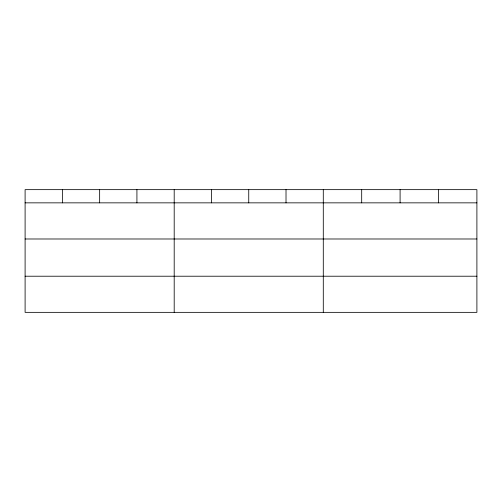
<?xml version="1.0" encoding="UTF-8"?>
<svg xmlns="http://www.w3.org/2000/svg" width="502" height="502" viewBox="0 0 502 502"><rect width="100%" height="100%" fill="white"/><g stroke="black" fill="none" stroke-linecap="round" stroke-linejoin="round"><path stroke-width="0.75" d="M476.9 238.99L476.9 189.649L25.1 189.649L25.1 312.351L476.9 312.351L476.9 238.99L25.1 238.99M25.1 202.852L476.9 202.852M25.1 276.213L476.9 276.213M438.497 189.649L438.497 202.852M400.094 189.649L400.094 202.852M361.691 189.649L361.691 202.852M323.288 189.649L323.288 312.351M286.014 189.649L286.014 202.852M248.741 189.649L248.741 202.852M211.467 189.649L211.467 202.852M174.194 189.649L174.194 312.351M136.92 189.649L136.92 202.852M99.647 189.649L99.647 202.852M62.373 189.649L62.373 202.852"/></g></svg>
